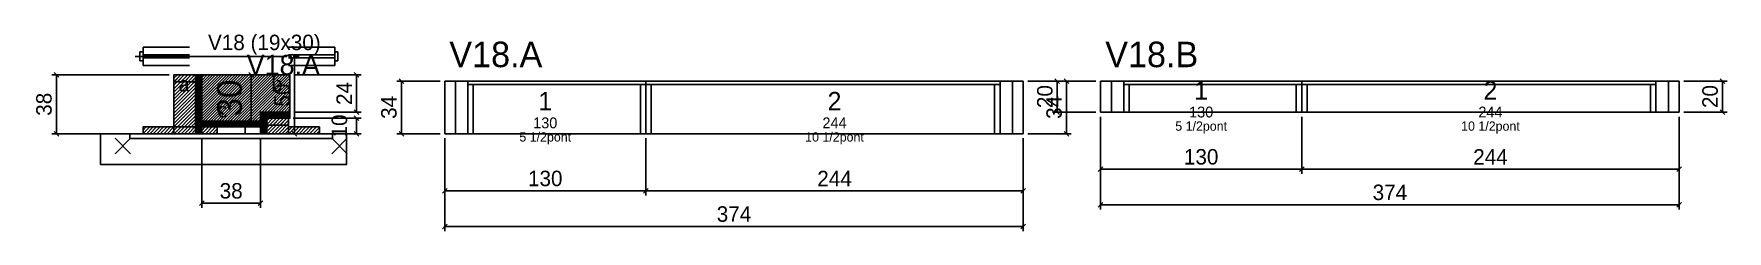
# Model space of a CAD drawing. Extents: x -69 to 1026, y -97 to 31.
import ezdxf
from ezdxf.enums import TextEntityAlignment as Align

# ---------------------------------------------------------------- set-up
doc = ezdxf.new("R2010")
doc.units = 0
for name, color, linetype in [('5', 5, 'Continuous'), ('barrote', 126, 'Continuous'), ('CONCRETO', 251, 'Continuous'), ('COTA', 241, 'Continuous'), ('Cota Seção (2x)', 241, 'Continuous'), ('detalhes', 7, 'Continuous'), ('Hachura', 251, 'Continuous'), ('Madeira', 126, 'Continuous'), ('NOMENCLATURA', 7, 'Continuous'), ('Painéis', 200, 'Continuous'), ('presilha', 224, 'Continuous'), ('SARR_2.2x7', 40, 'Continuous'), ('SARR_3.5x7', 81, 'Continuous'), ('SCO-___-LAJ', 224, 'Continuous'), ('TENSOR', 224, 'Continuous'), ('texto', 7, 'Continuous'), ('Texto Seção', 7, 'Continuous')]:
    doc.layers.add(name, color=color, linetype=linetype)
doc.dimstyles.new('PAINEL', dxfattribs={"dimtxt": 10, "dimasz": 3, "dimexe": 3, "dimexo": 3, "dimgap": 3, "dimtad": 1, "dimblk": 'OBLIQUE', "dimblk1": 'OBLIQUE', "dimcen": 2.5, "dimclrd": 4, "dimclre": 4, "dimclrt": 240, "dimazin": 3, "dimtfac": 1, "dimtmove": 0, "dimatfit": 3})
doc.dimstyles.new('SECAO2X', dxfattribs={"dimtxt": 16, "dimasz": 3, "dimexe": 3, "dimexo": 3, "dimgap": 3, "dimtad": 1, "dimblk": 'OBLIQUE', "dimblk1": 'OBLIQUE', "dimcen": 2.5, "dimclrd": 4, "dimclre": 4, "dimclrt": 240, "dimazin": 3, "dimtfac": 1, "dimtmove": 0, "dimatfit": 3})

# ---------------------------------------------------------------- blocks, each defined once
blk = doc.blocks.new('_OBLIQUE')
at = {"color": 0, "linetype": 'BYBLOCK'}
blk.add_line((-0.5, -0.5), (0.5, 0.5), dxfattribs=at)

msp = doc.modelspace()

# ---------------------------------------------------------------- hatches: boundary and pattern name
at = {"layer": 'COTA'}
h = msp.add_hatch(dxfattribs=at)
h.set_pattern_fill('ANSI31', scale=0.4)
h.paths.add_polyline_path([(40, -26), (40, 4), (97, 4), (97, -20), (78, -20), (78, -26)])
at = {"layer": 'Hachura'}
h = msp.add_hatch(dxfattribs=at)
h.set_pattern_fill('ANSI31', scale=0.5)
h.paths.add_polyline_path([(22, -34), (36, -34), (36, 4), (22, 4)])
h = msp.add_hatch(dxfattribs=at)
h.set_pattern_fill('ANSI31', scale=0.5)
h.paths.add_polyline_path([(22, -0.4), (36, -0.4), (36, 4), (22, 4)])
h = msp.add_hatch(dxfattribs=at)
h.set_pattern_fill('SOLID')
h.paths.add_polyline_path([(36, -34), (40, -34), (40, 4), (36, 4)])
h = msp.add_hatch(dxfattribs=at)
h.set_pattern_fill('SOLID')
h.paths.add_polyline_path([(78, -24), (97, -24), (97, -20), (78, -20)])
h = msp.add_hatch(dxfattribs=at)
h.set_pattern_fill('ANSI31', scale=0.5)
h.paths.add_polyline_path([(2, -34), (22, -34), (22, -29.6), (2, -29.6)])
h = msp.add_hatch(dxfattribs=at)
h.set_pattern_fill('SOLID')
h.paths.add_polyline_path([(40, -29.6), (78, -29.6), (78, -26), (40, -26)])
h = msp.add_hatch(dxfattribs=at)
h.set_pattern_fill('ANSI31', scale=0.5)
h.paths.add_polyline_path([(40, -34), (50, -34), (50, -29.6), (40, -29.6)])
h = msp.add_hatch(dxfattribs=at)
h.set_pattern_fill('SOLID')
h.paths.add_polyline_path([(78, -34), (82, -34), (82, -24), (78, -24)])
h = msp.add_hatch(dxfattribs=at)
h.set_pattern_fill('ANSI31', scale=0.5)
h.paths.add_polyline_path([(82, -34), (96, -34), (96, -24), (82, -24)])
h = msp.add_hatch(dxfattribs=at)
h.set_pattern_fill('ANSI31', scale=0.5)
h.paths.add_polyline_path([(82, -28.4), (96, -28.4), (96, -24), (82, -24)])
h = msp.add_hatch(dxfattribs=at)
h.set_pattern_fill('ANSI31', scale=0.5)
h.paths.add_polyline_path([(96, -34), (116, -34), (116, -29.6), (96, -29.6)])

# ---------------------------------------------------------------- linework, layer by layer
for p, q in [((2, 22), (32, 22)), ((2, 22), (2, 10)), ((96, 22), (126, 22)), ((126, 22), (126, 10)), ((0, 19), (0, 13)), ((2, 19), (0, 19)), ((2, 13), (0, 13)), ((2, 17), (32, 17)), ((2, 15), (32, 15)), ((96, 17), (126, 17)), ((96, 15), (126, 15)), ((126, 19), (128, 19)), ((126, 13), (128, 13)), ((128, 19), (128, 13)), ((2, 10), (32, 10)), ((96, 10), (126, 10))]:
    msp.add_line(p, q)
at = {"layer": 'barrote'}
msp.add_lwpolyline([(-25.5, -54), (133.5, -54), (133.5, -34), (-25.5, -34)], close=True, dxfattribs=at)
at = {"layer": 'CONCRETO'}
msp.add_lwpolyline([(40, -26), (40, 4), (97, 4), (97, -20), (78, -20), (78, -26)], close=True, dxfattribs=at)
at = {"layer": 'Madeira'}
for points in [[(22, -34), (36, -34), (36, 4), (22, 4)], [(22, -0.4), (36, -0.4), (36, 4), (22, 4)], [(2, -34), (22, -34), (22, -29.6), (2, -29.6)], [(22, -34), (36, -34), (36, -29.6), (22, -29.6)], [(40, -34), (50, -34), (50, -29.6), (40, -29.6)], [(68, -34), (78, -34), (78, -29.6), (68, -29.6)], [(82, -34), (96, -34), (96, -24), (82, -24)], [(82, -28.4), (96, -28.4), (96, -24), (82, -24)], [(96, -34), (116, -34), (116, -29.6), (96, -29.6)]]:
    msp.add_lwpolyline(points, close=True, dxfattribs=at)
at = {"layer": 'Painéis'}
for p, q in [((197, 0), (327, 0)), ((197, -34), (197, 0)), ((327, -34), (327, 0)), ((327, -34), (327, 0)), ((327, 0), (571, 0)), ((327, -34), (327, 0)), ((571, -34), (571, 0)), ((621, 0), (751, 0)), ((621, -20), (621, 0)), ((751, -20), (751, 0)), ((751, -20), (751, 0)), ((751, 0), (995, 0)), ((751, -20), (751, 0)), ((995, -20), (995, 0)), ((621, -20), (751, -20)), ((751, -20), (995, -20)), ((197, -34), (327, -34)), ((327, -34), (571, -34))]:
    msp.add_line(p, q, dxfattribs=at)
for points in [[(36, -34), (40, -34), (40, 4), (36, 4)], [(78, -24), (97, -24), (97, -20), (78, -20)], [(40, -29.6), (78, -29.6), (78, -26), (40, -26)], [(78, -34), (82, -34), (82, -24), (78, -24)]]:
    msp.add_lwpolyline(points, close=True, dxfattribs=at)
at = {"layer": 'presilha'}
for p, q in [((-16, -47), (-6, -37)), ((-16, -37), (-6, -47)), ((124, -47), (134, -37)), ((124, -37), (134, -47))]:
    msp.add_line(p, q, dxfattribs=at)
at = {"layer": 'SARR_2.2x7'}
for p, q in [((204, -34), (204, 0)), ((564, -34), (564, 0)), ((628, -20), (628, 0)), ((988, -20), (988, 0)), ((212, -2.2), (327, -2.2)), ((327, -2.2), (556, -2.2)), ((636, -2.2), (751, -2.2)), ((751, -2.2), (980, -2.2))]:
    msp.add_line(p, q, dxfattribs=at)
at = {"layer": 'SARR_3.5x7'}
for p, q in [((212, -34), (212, 0)), ((327, -34), (327, 0)), ((327, -34), (327, 0)), ((556, -34), (556, 0)), ((636, -20), (636, 0)), ((751, -20), (751, 0)), ((751, -20), (751, 0)), ((980, -20), (980, 0)), ((215.5, -34), (215.5, -2.2)), ((323.5, -34), (323.5, -2.2)), ((330.5, -34), (330.5, -2.2)), ((552.5, -34), (552.5, -2.2)), ((639.5, -20), (639.5, -2.2)), ((747.5, -20), (747.5, -2.2)), ((754.5, -20), (754.5, -2.2)), ((976.5, -20), (976.5, -2.2)), ((636, -20), (639.5, -20)), ((747.5, -20), (751, -20)), ((751, -20), (754.5, -20)), ((976.5, -20), (980, -20)), ((212, -34), (215.5, -34)), ((323.5, -34), (327, -34)), ((327, -34), (330.5, -34)), ((552.5, -34), (556, -34))]:
    msp.add_line(p, q, dxfattribs=at)
at = {"layer": 'SCO-___-LAJ'}
msp.add_lwpolyline([(-6.5, -37.2), (124.5, -37.2), (124.5, -34), (-6.5, -34)], close=True, dxfattribs=at)
at = {"layer": 'TENSOR'}
msp.add_line((-3, 16), (95, 16), dxfattribs=at)

# ---------------------------------------------------------------- texts
at = {"layer": '5'}
for s, height, p in [('1', 12, (686, -6)), ('2', 12, (873, -6)), ('1', 12, (262, -13)), ('2', 12, (449, -13)), ('130', 7, (686, -20)), ('244', 7, (873, -20)), ('130', 7, (262, -27)), ('244', 7, (449, -27))]:
    msp.add_text(s, height=height, dxfattribs=at).set_placement(p, align=Align.MIDDLE_CENTER)
at = {"layer": 'detalhes'}
for s, p in [('a', (25, -6.7)), ('b', (85, -6.7)), ('c', (50, -23.5))]:
    msp.add_text(s, height=9.6, dxfattribs=at).set_placement(p)
at = {"layer": 'NOMENCLATURA'}
for s, p in [('V18.A', (200, 9)), ('V18.B', (624, 9))]:
    msp.add_text(s, height=16.5, dxfattribs=at).set_placement(p)
at = {"layer": 'texto', "char_height": 6, "attachment_point": 5}
for s, insert in [('5 1/2pont', (262, -37)), ('10 1/2pont', (449, -37)), ('5 1/2pont', (686, -30)), ('10 1/2pont', (873, -30))]:
    msp.add_mtext(s, dxfattribs=dict(at, insert=insert))
at = {"layer": 'Texto Seção'}
for s, height, p in [('V18 (19x30)', 10, (44, 20)), ('V18.A', 13, (69, 4))]:
    msp.add_text(s, height=height, dxfattribs=at).set_placement(p)

# ---------------------------------------------------------------- dimensions: what is measured, and where the dimension line sits
at = {"layer": 'COTA'}
for base, p1, p2 in [((100, -34), (96, -34), (96, 16)), ((-54, -34), (2, -34), (22, 4)), ((140, -20), (97, -20), (97, 4)), ((169, -34), (197, -34), (197, 0)), ((599, -34), (571, -34), (571, 0)), ((593, -20), (621, -20), (621, 0)), ((1023, -20), (995, -20), (995, 0)), ((140, -34), (96, -34), (96, -24))]:
    msp.add_linear_dim(base=base, p1=p1, p2=p2, angle=90, dimstyle='PAINEL', dxfattribs=at).render()
for base, p1, p2 in [((621, -57), (621, -20), (751, -20)), ((621, -80), (621, -20), (995, -20)), ((751, -57), (751, -20), (995, -20)), ((40, -79), (40, -34), (78, -34)), ((197, -71), (197, -34), (327, -34)), ((197, -94), (197, -34), (571, -34)), ((327, -71), (327, -34), (571, -34))]:
    msp.add_linear_dim(base=base, p1=p1, p2=p2, dimstyle='PAINEL', dxfattribs=at).render()
at = {"layer": 'Cota Seção (2x)'}
msp.add_linear_dim(base=(72, -26), p1=(40, -26), p2=(40, 4), angle=90, dimstyle='SECAO2X', dxfattribs=at).render()

doc.saveas('drawing.dxf')
